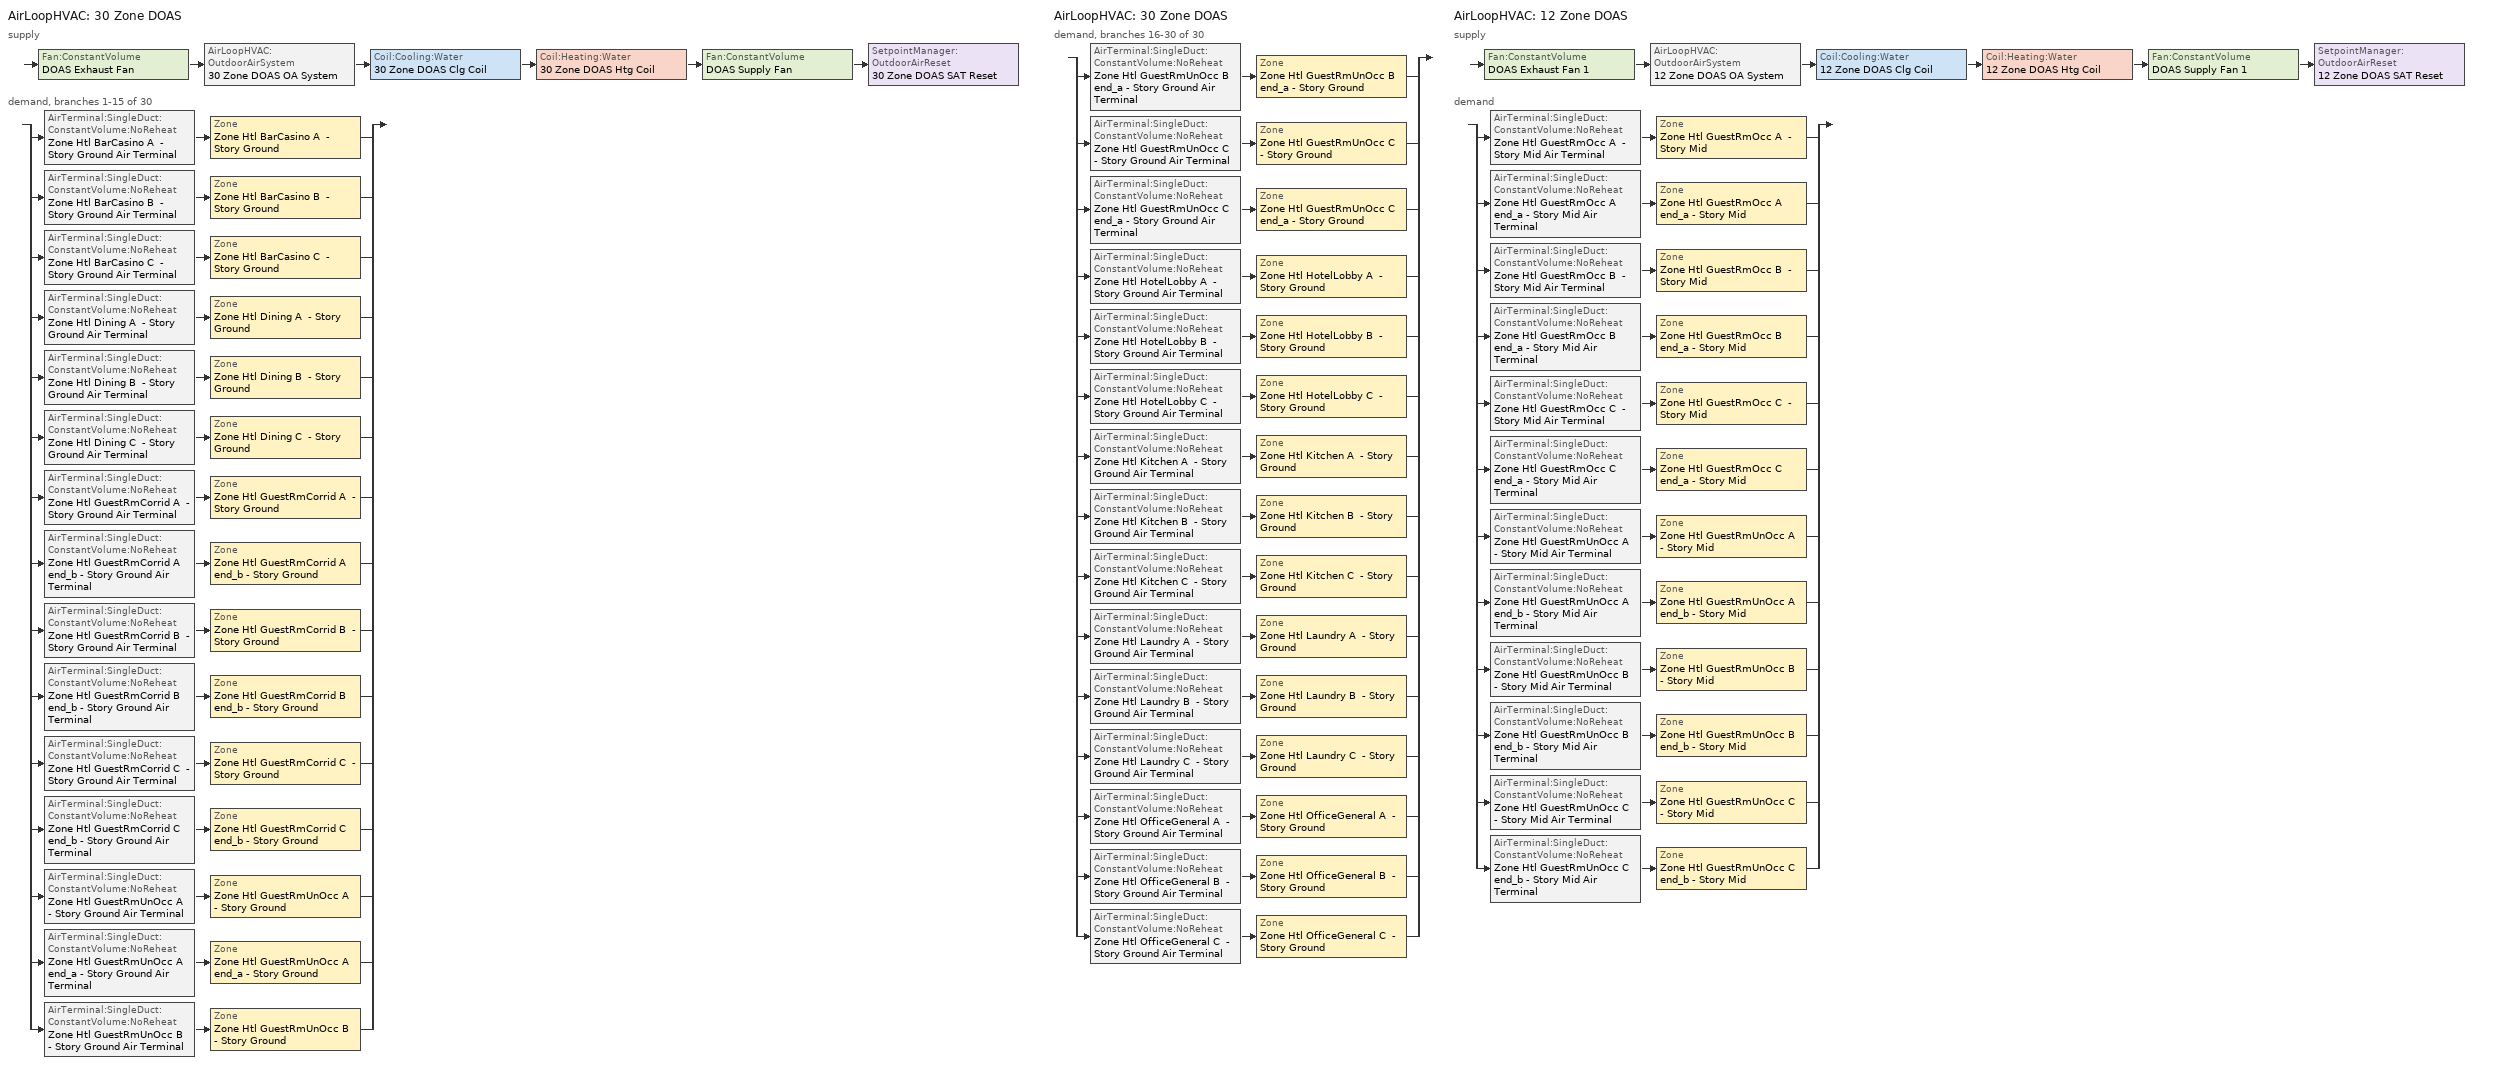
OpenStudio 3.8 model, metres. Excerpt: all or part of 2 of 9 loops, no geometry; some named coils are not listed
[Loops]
AirLoopHVAC '30 Zone DOAS'
 supply: Fan:ConstantVolume 'DOAS Exhaust Fan' > AirLoopHVAC:OutdoorAirSystem '30 Zone DOAS OA System' > Coil:Cooling:Water '30 Zone DOAS Clg Coil' > Coil:Heating:Water '30 Zone DOAS Htg Coil' > Fan:ConstantVolume 'DOAS Supply Fan' > SetpointManager:OutdoorAirReset '30 Zone DOAS SAT Reset'
 demand, branches 1-15 of 30: split
  | AirTerminal:SingleDuct:ConstantVolume:NoReheat 'Zone Htl BarCasino A  - Story Ground Air Terminal' > Zone 'Zone Htl BarCasino A  - Story Ground'
  | AirTerminal:SingleDuct:ConstantVolume:NoReheat 'Zone Htl BarCasino B  - Story Ground Air Terminal' > Zone 'Zone Htl BarCasino B  - Story Ground'
  | AirTerminal:SingleDuct:ConstantVolume:NoReheat 'Zone Htl BarCasino C  - Story Ground Air Terminal' > Zone 'Zone Htl BarCasino C  - Story Ground'
  | AirTerminal:SingleDuct:ConstantVolume:NoReheat 'Zone Htl Dining A  - Story Ground Air Terminal' > Zone 'Zone Htl Dining A  - Story Ground'
  | AirTerminal:SingleDuct:ConstantVolume:NoReheat 'Zone Htl Dining B  - Story Ground Air Terminal' > Zone 'Zone Htl Dining B  - Story Ground'
  | AirTerminal:SingleDuct:ConstantVolume:NoReheat 'Zone Htl Dining C  - Story Ground Air Terminal' > Zone 'Zone Htl Dining C  - Story Ground'
  | AirTerminal:SingleDuct:ConstantVolume:NoReheat 'Zone Htl GuestRmCorrid A  - Story Ground Air Terminal' > Zone 'Zone Htl GuestRmCorrid A  - Story Ground'
  | AirTerminal:SingleDuct:ConstantVolume:NoReheat 'Zone Htl GuestRmCorrid A end_b - Story Ground Air Terminal' > Zone 'Zone Htl GuestRmCorrid A end_b - Story Ground'
  | AirTerminal:SingleDuct:ConstantVolume:NoReheat 'Zone Htl GuestRmCorrid B  - Story Ground Air Terminal' > Zone 'Zone Htl GuestRmCorrid B  - Story Ground'
  | AirTerminal:SingleDuct:ConstantVolume:NoReheat 'Zone Htl GuestRmCorrid B end_b - Story Ground Air Terminal' > Zone 'Zone Htl GuestRmCorrid B end_b - Story Ground'
  | AirTerminal:SingleDuct:ConstantVolume:NoReheat 'Zone Htl GuestRmCorrid C  - Story Ground Air Terminal' > Zone 'Zone Htl GuestRmCorrid C  - Story Ground'
  | AirTerminal:SingleDuct:ConstantVolume:NoReheat 'Zone Htl GuestRmCorrid C end_b - Story Ground Air Terminal' > Zone 'Zone Htl GuestRmCorrid C end_b - Story Ground'
  | AirTerminal:SingleDuct:ConstantVolume:NoReheat 'Zone Htl GuestRmUnOcc A  - Story Ground Air Terminal' > Zone 'Zone Htl GuestRmUnOcc A  - Story Ground'
  | AirTerminal:SingleDuct:ConstantVolume:NoReheat 'Zone Htl GuestRmUnOcc A end_a - Story Ground Air Terminal' > Zone 'Zone Htl GuestRmUnOcc A end_a - Story Ground'
  | AirTerminal:SingleDuct:ConstantVolume:NoReheat 'Zone Htl GuestRmUnOcc B  - Story Ground Air Terminal' > Zone 'Zone Htl GuestRmUnOcc B  - Story Ground'
AirLoopHVAC '30 Zone DOAS'
 demand, branches 16-30 of 30: split
  | AirTerminal:SingleDuct:ConstantVolume:NoReheat 'Zone Htl GuestRmUnOcc B end_a - Story Ground Air Terminal' > Zone 'Zone Htl GuestRmUnOcc B end_a - Story Ground'
  | AirTerminal:SingleDuct:ConstantVolume:NoReheat 'Zone Htl GuestRmUnOcc C  - Story Ground Air Terminal' > Zone 'Zone Htl GuestRmUnOcc C  - Story Ground'
  | AirTerminal:SingleDuct:ConstantVolume:NoReheat 'Zone Htl GuestRmUnOcc C end_a - Story Ground Air Terminal' > Zone 'Zone Htl GuestRmUnOcc C end_a - Story Ground'
  | AirTerminal:SingleDuct:ConstantVolume:NoReheat 'Zone Htl HotelLobby A  - Story Ground Air Terminal' > Zone 'Zone Htl HotelLobby A  - Story Ground'
  | AirTerminal:SingleDuct:ConstantVolume:NoReheat 'Zone Htl HotelLobby B  - Story Ground Air Terminal' > Zone 'Zone Htl HotelLobby B  - Story Ground'
  | AirTerminal:SingleDuct:ConstantVolume:NoReheat 'Zone Htl HotelLobby C  - Story Ground Air Terminal' > Zone 'Zone Htl HotelLobby C  - Story Ground'
  | AirTerminal:SingleDuct:ConstantVolume:NoReheat 'Zone Htl Kitchen A  - Story Ground Air Terminal' > Zone 'Zone Htl Kitchen A  - Story Ground'
  | AirTerminal:SingleDuct:ConstantVolume:NoReheat 'Zone Htl Kitchen B  - Story Ground Air Terminal' > Zone 'Zone Htl Kitchen B  - Story Ground'
  | AirTerminal:SingleDuct:ConstantVolume:NoReheat 'Zone Htl Kitchen C  - Story Ground Air Terminal' > Zone 'Zone Htl Kitchen C  - Story Ground'
  | AirTerminal:SingleDuct:ConstantVolume:NoReheat 'Zone Htl Laundry A  - Story Ground Air Terminal' > Zone 'Zone Htl Laundry A  - Story Ground'
  | AirTerminal:SingleDuct:ConstantVolume:NoReheat 'Zone Htl Laundry B  - Story Ground Air Terminal' > Zone 'Zone Htl Laundry B  - Story Ground'
  | AirTerminal:SingleDuct:ConstantVolume:NoReheat 'Zone Htl Laundry C  - Story Ground Air Terminal' > Zone 'Zone Htl Laundry C  - Story Ground'
  | AirTerminal:SingleDuct:ConstantVolume:NoReheat 'Zone Htl OfficeGeneral A  - Story Ground Air Terminal' > Zone 'Zone Htl OfficeGeneral A  - Story Ground'
  | AirTerminal:SingleDuct:ConstantVolume:NoReheat 'Zone Htl OfficeGeneral B  - Story Ground Air Terminal' > Zone 'Zone Htl OfficeGeneral B  - Story Ground'
  | AirTerminal:SingleDuct:ConstantVolume:NoReheat 'Zone Htl OfficeGeneral C  - Story Ground Air Terminal' > Zone 'Zone Htl OfficeGeneral C  - Story Ground'
AirLoopHVAC '12 Zone DOAS'
 supply: Fan:ConstantVolume 'DOAS Exhaust Fan 1' > AirLoopHVAC:OutdoorAirSystem '12 Zone DOAS OA System' > Coil:Cooling:Water '12 Zone DOAS Clg Coil' > Coil:Heating:Water '12 Zone DOAS Htg Coil' > Fan:ConstantVolume 'DOAS Supply Fan 1' > SetpointManager:OutdoorAirReset '12 Zone DOAS SAT Reset'
 demand: split
  | AirTerminal:SingleDuct:ConstantVolume:NoReheat 'Zone Htl GuestRmOcc A  - Story Mid Air Terminal' > Zone 'Zone Htl GuestRmOcc A  - Story Mid'
  | AirTerminal:SingleDuct:ConstantVolume:NoReheat 'Zone Htl GuestRmOcc A end_a - Story Mid Air Terminal' > Zone 'Zone Htl GuestRmOcc A end_a - Story Mid'
  | AirTerminal:SingleDuct:ConstantVolume:NoReheat 'Zone Htl GuestRmOcc B  - Story Mid Air Terminal' > Zone 'Zone Htl GuestRmOcc B  - Story Mid'
  | AirTerminal:SingleDuct:ConstantVolume:NoReheat 'Zone Htl GuestRmOcc B end_a - Story Mid Air Terminal' > Zone 'Zone Htl GuestRmOcc B end_a - Story Mid'
  | AirTerminal:SingleDuct:ConstantVolume:NoReheat 'Zone Htl GuestRmOcc C  - Story Mid Air Terminal' > Zone 'Zone Htl GuestRmOcc C  - Story Mid'
  | AirTerminal:SingleDuct:ConstantVolume:NoReheat 'Zone Htl GuestRmOcc C end_a - Story Mid Air Terminal' > Zone 'Zone Htl GuestRmOcc C end_a - Story Mid'
  | AirTerminal:SingleDuct:ConstantVolume:NoReheat 'Zone Htl GuestRmUnOcc A  - Story Mid Air Terminal' > Zone 'Zone Htl GuestRmUnOcc A  - Story Mid'
  | AirTerminal:SingleDuct:ConstantVolume:NoReheat 'Zone Htl GuestRmUnOcc A end_b - Story Mid Air Terminal' > Zone 'Zone Htl GuestRmUnOcc A end_b - Story Mid'
  | AirTerminal:SingleDuct:ConstantVolume:NoReheat 'Zone Htl GuestRmUnOcc B  - Story Mid Air Terminal' > Zone 'Zone Htl GuestRmUnOcc B  - Story Mid'
  | AirTerminal:SingleDuct:ConstantVolume:NoReheat 'Zone Htl GuestRmUnOcc B end_b - Story Mid Air Terminal' > Zone 'Zone Htl GuestRmUnOcc B end_b - Story Mid'
  | AirTerminal:SingleDuct:ConstantVolume:NoReheat 'Zone Htl GuestRmUnOcc C  - Story Mid Air Terminal' > Zone 'Zone Htl GuestRmUnOcc C  - Story Mid'
  | AirTerminal:SingleDuct:ConstantVolume:NoReheat 'Zone Htl GuestRmUnOcc C end_b - Story Mid Air Terminal' > Zone 'Zone Htl GuestRmUnOcc C end_b - Story Mid'
[Sizing:Zone] Zone Cooling Design Supply Air Temperature Input Method=SupplyAirTemperature; Zone Cooling Design Supply Air Temperature {C}=12.7778; Zone Cooling Design Supply Air Temperature Difference {deltaC}=11.11; Zone Heating Design Supply Air Temperature Input Method=SupplyAirTemperature; Zone Heating Design Supply Air Temperature {C}=40; Zone Heating Design Supply Air Temperature Difference {deltaC}=11.11; Zone Cooling Design Supply Air Humidity Ratio {kg-H2O/kg-air}=0.0085; Zone Heating Design Supply Air Humidity Ratio {kg-H2O/kg-air}=0.008; Cooling Design Air Flow Method=DesignDay; Heating Design Air Flow Method=DesignDay; Account for Dedicated Outdoor Air System=Yes; Dedicated Outdoor Air System Control Strategy=NeutralSupplyAir; Dedicated Outdoor Air Low Setpoint Temperature for Design {C}=15.556; Dedicated Outdoor Air High Setpoint Temperature for Design {C}=21.111; Zone Load Sizing Method=Sensible Load Only No Latent Load; Zone Latent Cooling Design Supply Air Humidity Ratio Input Method=HumidityRatioDifference; Zone Cooling Design Supply Air Humidity Ratio Difference {kgWater/kgDryAir}=0.005; Zone Latent Heating Design Supply Air Humidity Ratio Input Method=HumidityRatioDifference; Zone Humidification Design Supply Air Humidity Ratio Difference {kgWater/kgDryAir}=0.005
Zone Htl GuestRmUnOcc A end_a - Story Ground; Zone Htl GuestRmUnOcc B end_a - Story Ground; Zone Htl GuestRmUnOcc C end_a - Story Ground; Zone Htl GuestRmUnOcc A  - Story Ground; Zone Htl GuestRmUnOcc B  - Story Ground; Zone Htl GuestRmUnOcc C  - Story Ground; Zone Htl Dining A  - Story Ground; Zone Htl Dining B  - Story Ground; Zone Htl Dining C  - Story Ground; Zone Htl BarCasino A  - Story Ground; Zone Htl BarCasino B  - Story Ground; Zone Htl BarCasino C  - Story Ground; Zone Htl Kitchen A  - Story Ground; Zone Htl Kitchen B  - Story Ground; Zone Htl Kitchen C  - Story Ground; Zone Htl OfficeGeneral A  - Story Ground; Zone Htl OfficeGeneral B  - Story Ground; Zone Htl OfficeGeneral C  - Story Ground; Zone Htl Laundry A  - Story Ground; Zone Htl Laundry B  - Story Ground; Zone Htl Laundry C  - Story Ground; Zone Htl HotelLobby A  - Story Ground; Zone Htl HotelLobby B  - Story Ground; Zone Htl HotelLobby C  - Story Ground; Zone Htl GuestRmCorrid A  - Story Ground; Zone Htl GuestRmCorrid B  - Story Ground; Zone Htl GuestRmCorrid C  - Story Ground; Zone Htl GuestRmCorrid A end_b - Story Ground; Zone Htl GuestRmCorrid B end_b - Story Ground; Zone Htl GuestRmCorrid C end_b - Story Ground; Zone Htl GuestRmOcc A end_a - Story Mid; Zone Htl GuestRmOcc B end_a - Story Mid; Zone Htl GuestRmOcc C end_a - Story Mid; Zone Htl GuestRmOcc A  - Story Mid; Zone Htl GuestRmOcc B  - Story Mid; Zone Htl GuestRmOcc C  - Story Mid; Zone Htl GuestRmUnOcc A  - Story Mid; Zone Htl GuestRmUnOcc B  - Story Mid; Zone Htl GuestRmUnOcc C  - Story Mid; Zone Htl GuestRmUnOcc A end_b - Story Mid; Zone Htl GuestRmUnOcc B end_b - Story Mid; Zone Htl GuestRmUnOcc C end_b - Story Mid
[Zone equipment]
Zone Htl GuestRmUnOcc A end_a - Story Ground: Zone Htl GuestRmUnOcc A end_a - Story Ground Air Terminal, Zone Htl GuestRmUnOcc A end_a - Story Ground FCU
Zone Htl GuestRmUnOcc B end_a - Story Ground: Zone Htl GuestRmUnOcc B end_a - Story Ground Air Terminal, Zone Htl GuestRmUnOcc B end_a - Story Ground FCU
Zone Htl GuestRmUnOcc C end_a - Story Ground: Zone Htl GuestRmUnOcc C end_a - Story Ground Air Terminal, Zone Htl GuestRmUnOcc C end_a - Story Ground FCU
Zone Htl GuestRmUnOcc A  - Story Ground: Zone Htl GuestRmUnOcc A  - Story Ground Air Terminal, Zone Htl GuestRmUnOcc A  - Story Ground FCU
Zone Htl GuestRmUnOcc B  - Story Ground: Zone Htl GuestRmUnOcc B  - Story Ground Air Terminal, Zone Htl GuestRmUnOcc B  - Story Ground FCU
Zone Htl GuestRmUnOcc C  - Story Ground: Zone Htl GuestRmUnOcc C  - Story Ground Air Terminal, Zone Htl GuestRmUnOcc C  - Story Ground FCU
Zone Htl Dining A  - Story Ground: Zone Htl Dining A  - Story Ground Air Terminal, Zone Htl Dining A  - Story Ground FCU
Zone Htl Dining B  - Story Ground: Zone Htl Dining B  - Story Ground Air Terminal, Zone Htl Dining B  - Story Ground FCU
Zone Htl Dining C  - Story Ground: Zone Htl Dining C  - Story Ground Air Terminal, Zone Htl Dining C  - Story Ground FCU
Zone Htl BarCasino A  - Story Ground: Zone Htl BarCasino A  - Story Ground Exhaust Fan, Zone Htl BarCasino A  - Story Ground Air Terminal, Zone Htl BarCasino A  - Story Ground FCU
Zone Htl BarCasino B  - Story Ground: Zone Htl BarCasino B  - Story Ground Exhaust Fan, Zone Htl BarCasino B  - Story Ground Air Terminal, Zone Htl BarCasino B  - Story Ground FCU
Zone Htl BarCasino C  - Story Ground: Zone Htl BarCasino C  - Story Ground Exhaust Fan, Zone Htl BarCasino C  - Story Ground Air Terminal, Zone Htl BarCasino C  - Story Ground FCU
Zone Htl Kitchen A  - Story Ground: Zone Htl Kitchen A  - Story Ground Exhaust Fan, Zone Htl Kitchen A  - Story Ground Air Terminal, Zone Htl Kitchen A  - Story Ground FCU
Zone Htl Kitchen B  - Story Ground: Zone Htl Kitchen B  - Story Ground Exhaust Fan, Zone Htl Kitchen B  - Story Ground Air Terminal, Zone Htl Kitchen B  - Story Ground FCU
Zone Htl Kitchen C  - Story Ground: Zone Htl Kitchen C  - Story Ground Exhaust Fan, Zone Htl Kitchen C  - Story Ground Air Terminal, Zone Htl Kitchen C  - Story Ground FCU
Zone Htl OfficeGeneral A  - Story Ground: Zone Htl OfficeGeneral A  - Story Ground Air Terminal, Zone Htl OfficeGeneral A  - Story Ground FCU
Zone Htl OfficeGeneral B  - Story Ground: Zone Htl OfficeGeneral B  - Story Ground Air Terminal, Zone Htl OfficeGeneral B  - Story Ground FCU
Zone Htl OfficeGeneral C  - Story Ground: Zone Htl OfficeGeneral C  - Story Ground Air Terminal, Zone Htl OfficeGeneral C  - Story Ground FCU
Zone Htl Laundry A  - Story Ground: Zone Htl Laundry A  - Story Ground Exhaust Fan, Zone Htl Laundry A  - Story Ground Air Terminal, Zone Htl Laundry A  - Story Ground FCU
Zone Htl Laundry B  - Story Ground: Zone Htl Laundry B  - Story Ground Exhaust Fan, Zone Htl Laundry B  - Story Ground Air Terminal, Zone Htl Laundry B  - Story Ground FCU
Zone Htl Laundry C  - Story Ground: Zone Htl Laundry C  - Story Ground Exhaust Fan, Zone Htl Laundry C  - Story Ground Air Terminal, Zone Htl Laundry C  - Story Ground FCU
Zone Htl HotelLobby A  - Story Ground: Zone Htl HotelLobby A  - Story Ground Air Terminal, Zone Htl HotelLobby A  - Story Ground FCU
Zone Htl HotelLobby B  - Story Ground: Zone Htl HotelLobby B  - Story Ground Air Terminal, Zone Htl HotelLobby B  - Story Ground FCU
Zone Htl HotelLobby C  - Story Ground: Zone Htl HotelLobby C  - Story Ground Air Terminal, Zone Htl HotelLobby C  - Story Ground FCU
Zone Htl GuestRmCorrid A  - Story Ground: Zone Htl GuestRmCorrid A  - Story Ground Air Terminal, Zone Htl GuestRmCorrid A  - Story Ground FCU
Zone Htl GuestRmCorrid B  - Story Ground: Zone Htl GuestRmCorrid B  - Story Ground Air Terminal, Zone Htl GuestRmCorrid B  - Story Ground FCU
Zone Htl GuestRmCorrid C  - Story Ground: Zone Htl GuestRmCorrid C  - Story Ground Air Terminal, Zone Htl GuestRmCorrid C  - Story Ground FCU
Zone Htl GuestRmCorrid A end_b - Story Ground: Zone Htl GuestRmCorrid A end_b - Story Ground Air Terminal, Zone Htl GuestRmCorrid A end_b - Story Ground FCU
Zone Htl GuestRmCorrid B end_b - Story Ground: Zone Htl GuestRmCorrid B end_b - Story Ground Air Terminal, Zone Htl GuestRmCorrid B end_b - Story Ground FCU
Zone Htl GuestRmCorrid C end_b - Story Ground: Zone Htl GuestRmCorrid C end_b - Story Ground Air Terminal, Zone Htl GuestRmCorrid C end_b - Story Ground FCU
Zone Htl GuestRmOcc A end_a - Story Mid: Zone Htl GuestRmOcc A end_a - Story Mid Air Terminal, Zone Htl GuestRmOcc A end_a - Story Mid FCU
Zone Htl GuestRmOcc B end_a - Story Mid: Zone Htl GuestRmOcc B end_a - Story Mid Air Terminal, Zone Htl GuestRmOcc B end_a - Story Mid FCU
Zone Htl GuestRmOcc C end_a - Story Mid: Zone Htl GuestRmOcc C end_a - Story Mid Air Terminal, Zone Htl GuestRmOcc C end_a - Story Mid FCU
Zone Htl GuestRmOcc A  - Story Mid: Zone Htl GuestRmOcc A  - Story Mid Air Terminal, Zone Htl GuestRmOcc A  - Story Mid FCU
Zone Htl GuestRmOcc B  - Story Mid: Zone Htl GuestRmOcc B  - Story Mid Air Terminal, Zone Htl GuestRmOcc B  - Story Mid FCU
Zone Htl GuestRmOcc C  - Story Mid: Zone Htl GuestRmOcc C  - Story Mid Air Terminal, Zone Htl GuestRmOcc C  - Story Mid FCU
Zone Htl GuestRmUnOcc A  - Story Mid: Zone Htl GuestRmUnOcc A  - Story Mid Air Terminal, Zone Htl GuestRmUnOcc A  - Story Mid FCU
Zone Htl GuestRmUnOcc B  - Story Mid: Zone Htl GuestRmUnOcc B  - Story Mid Air Terminal, Zone Htl GuestRmUnOcc B  - Story Mid FCU
Zone Htl GuestRmUnOcc C  - Story Mid: Zone Htl GuestRmUnOcc C  - Story Mid Air Terminal, Zone Htl GuestRmUnOcc C  - Story Mid FCU
Zone Htl GuestRmUnOcc A end_b - Story Mid: Zone Htl GuestRmUnOcc A end_b - Story Mid Air Terminal, Zone Htl GuestRmUnOcc A end_b - Story Mid FCU
Zone Htl GuestRmUnOcc B end_b - Story Mid: Zone Htl GuestRmUnOcc B end_b - Story Mid Air Terminal, Zone Htl GuestRmUnOcc B end_b - Story Mid FCU
Zone Htl GuestRmUnOcc C end_b - Story Mid: Zone Htl GuestRmUnOcc C end_b - Story Mid Air Terminal, Zone Htl GuestRmUnOcc C end_b - Story Mid FCU
[Fan:ZoneExhaust] Availability Schedule=D_Htl_All_Fan_Yr; Fan Total Efficiency=0.563391; Pressure Rise {Pa}=124.544; Flow Fraction Schedule=D_Htl_All_Fan_Yr; System Availability Manager Coupling Mode=Decoupled
Name | Maximum Flow Rate {m3/s}
Zone Htl BarCasino A  - Story Ground Exhaust Fan; Zone Htl BarCasino C  - Story Ground Exhaust Fan | 0.0212376
Zone Htl BarCasino B  - Story Ground Exhaust Fan | 0.311485
Zone Htl Kitchen A  - Story Ground Exhaust Fan; Zone Htl Kitchen C  - Story Ground Exhaust Fan | 0.934456
Zone Htl Kitchen B  - Story Ground Exhaust Fan | 13.7054
Zone Htl Laundry A  - Story Ground Exhaust Fan; Zone Htl Laundry C  - Story Ground Exhaust Fan | 0.217686
Zone Htl Laundry B  - Story Ground Exhaust Fan | 3.19272
[Refrigeration:WalkIn]
Large Hotel Freezer: Availability Schedule=Always On Discrete; Rated Coil Cooling Capacity {W}=2696.25; Operating Temperature {C}=-23; Rated Cooling Source Temperature {C}=-28.3333; Rated Total Heating Power {W}=0; Rated Cooling Coil Fan Power {W}=250; Rated Circulation Fan Power {W}=0; Rated Total Lighting Power {W}=120; Lighting Schedule=Always On; Defrost Type=Electric; Defrost Control Type=TimeSchedule; Defrost Schedule=Refrigeration Defrost Schedule; Defrost Drip-Down Schedule=Refrigeration Dripdown Schedule; Defrost Power {W}=2000; Temperature Termination Defrost Fraction to Ice=0.7; Insulated Floor Surface Area {m2}=11.1484; Insulated Floor U-Value {W/m2-K}=0.207; WalkIn Zone Boundary 1=Refrigeration Walk In Zone Boundary 1
[Refrigeration:WalkIn:ZoneBoundary]
Refrigeration Walk In Zone Boundary 1: Zone=Zone Htl Kitchen B  - Story Ground; Total Insulated Surface Area Facing Zone {m2}=43.4; Insulated Surface U-Value Facing Zone {W/m2-K}=0.235; Area of Stocking Doors Facing Zone {m2}=2; Height of Stocking Doors Facing Zone {m}=2; Stocking Door Opening Schedule Name Facing Zone=door_wi_sched; Stocking Door Opening Protection Type Facing Zone=None
[AirLoopHVAC] Availability Schedule=Always On Discrete; Design Return Air Flow Fraction of Supply Air Flow=1
Name | Design Supply Air Flow Rate {m3/s}
30 Zone DOAS | 30.8245
12 Zone DOAS | 23.5384
[Sizing:System] Type of Load to Size On=VentilationRequirement; Central Heating Maximum System Air Flow Ratio=1; Preheat Design Temperature {C}=7; Preheat Design Humidity Ratio {kg-H2O/kg-Air}=0.008; Precool Design Temperature {C}=12.8; Precool Design Humidity Ratio {kg-H2O/kg-Air}=0.008; Central Cooling Design Supply Air Temperature {C}=15.5556; Central Heating Design Supply Air Temperature {C}=21.1111; Sizing Option=Coincident; 100% Outdoor Air in Cooling=Yes; 100% Outdoor Air in Heating=Yes; Central Cooling Design Supply Air Humidity Ratio {kg-H2O/kg-Air}=0.0085; System Outdoor Air Method=ZoneSum; Zone Maximum Outdoor Air Fraction=1; Cooling Supply Air Flow Rate Per Floor Area {m3/s-m2}=0.00996765; Cooling Fraction of Autosized Cooling Supply Air Flow Rate=1; Cooling Supply Air Flow Rate Per Unit Cooling Capacity {m3/s-W}=3.94755e-05; Heating Supply Air Flow Rate Per Floor Area {m3/s-m2}=0.00996765; Heating Fraction of Autosized Heating Supply Air Flow Rate=1; Heating Fraction of Autosized Cooling Supply Air Flow Rate=1; Heating Supply Air Flow Rate Per Unit Heating Capacity {m3/s-W}=3.15882e-05; Cooling Design Capacity Method=CoolingDesignCapacity; Cooling Design Capacity Per Floor Area {W/m2}=234.7; Fraction of Autosized Cooling Design Capacity=1; Heating Design Capacity Method=HeatingDesignCapacity; Heating Design Capacity Per Floor Area {W/m2}=157; Fraction of Autosized Heating Design Capacity=1; Central Cooling Capacity Control Method=OnOff; Occupant Diversity=1
Name | Design Outdoor Air Flow Rate {m3/s} | Cooling Design Capacity {W} | Heating Design Capacity {W}
30 Zone DOAS | 30.8245 | 917396 | 680908
12 Zone DOAS | 23.5384 | 700548 | 519959
[Fan:ConstantVolume] Availability Schedule=Always On Discrete; Pressure Rise {Pa}=1018.77; Motor In Airstream Fraction=1
Name | Fan Total Efficiency | Maximum Flow Rate {m3/s} | Motor Efficiency
DOAS Supply Fan; DOAS Exhaust Fan | 0.61425 | 30.8245 | 0.945
DOAS Supply Fan 1; DOAS Exhaust Fan 1 | 0.6084 | 23.5384 | 0.936
[Controller:OutdoorAir] Economizer Control Type=FixedDryBulb; Economizer Control Action Type=ModulateFlow; Economizer Maximum Limit Dry-Bulb Temperature {C}=12.7778; Economizer Maximum Limit Enthalpy {J/kg}=65128; Lockout Type=LockoutWithHeating; Minimum Limit Type=FixedMinimum; Minimum Fraction of Outdoor Air Schedule=Always On Discrete; High Humidity Control=No; Heat Recovery Bypass Control Type=BypassWhenWithinEconomizerLimits; Economizer Operation Staging=InterlockedWithMechanicalCooling
Name | Minimum Outdoor Air Flow Rate {m3/s} | Maximum Outdoor Air Flow Rate {m3/s} | Minimum Outdoor Air Schedule | Controller Mechanical Ventilation
30 Zone DOAS Outdoor Air Controller | 0 | 30.8245 | 30 Zone DOAS Occ Sch | 30 Zone DOAS Mechanical Ventilation Controller
12 Zone DOAS Outdoor Air Controller | 23.5384 | 23.5384 | 12 Zone DOAS Occ Sch | 12 Zone DOAS Mechanical Ventilation Controller
[Controller:MechanicalVentilation] Availability Schedule=Always On Discrete; System Outdoor Air Method=ZoneSum
Name | Demand Controlled Ventilation
30 Zone DOAS Mechanical Ventilation Controller | Yes
12 Zone DOAS Mechanical Ventilation Controller
[AirLoopHVAC:OutdoorAirSystem]
Name | Controller
30 Zone DOAS OA System | 30 Zone DOAS Outdoor Air Controller
12 Zone DOAS OA System | 12 Zone DOAS Outdoor Air Controller
[SetpointManager:OutdoorAirReset] Control Variable=Temperature; Setpoint at Outdoor Low Temperature {C}=21.1111; Outdoor Low Temperature {C}=12.7778; Setpoint at Outdoor High Temperature {C}=15.5556; Outdoor High Temperature {C}=21.1111
Name | Setpoint Node or NodeList
30 Zone DOAS SAT Reset | 30 Zone DOAS Supply Outlet Node
12 Zone DOAS SAT Reset | 12 Zone DOAS Supply Outlet Node
[AirTerminal:SingleDuct:ConstantVolume:NoReheat] Availability Schedule=Always On Discrete
Name | Maximum Air Flow Rate {m3/s}
Zone Htl BarCasino A  - Story Ground Air Terminal; Zone Htl BarCasino C  - Story Ground Air Terminal | 0.091959
Zone Htl BarCasino B  - Story Ground Air Terminal | 1.34873
Zone Htl Dining A  - Story Ground Air Terminal; Zone Htl Dining C  - Story Ground Air Terminal | 0.0693196
Zone Htl Dining B  - Story Ground Air Terminal | 1.01669
Zone Htl GuestRmCorrid A  - Story Ground Air Terminal; Zone Htl GuestRmCorrid C  - Story Ground Air Terminal | 0.511255
Zone Htl GuestRmCorrid A end_b - Story Ground Air Terminal; Zone Htl GuestRmCorrid C end_b - Story Ground Air Terminal | 0.0266001
Zone Htl GuestRmCorrid B  - Story Ground Air Terminal | 7.4984
Zone Htl GuestRmCorrid B end_b - Story Ground Air Terminal | 0.390135
Zone Htl GuestRmUnOcc A  - Story Ground Air Terminal; Zone Htl GuestRmUnOcc C  - Story Ground Air Terminal | 0.5556
Zone Htl GuestRmUnOcc A end_a - Story Ground Air Terminal; Zone Htl GuestRmUnOcc C end_a - Story Ground Air Terminal; Zone Htl Kitchen A  - Story Ground Air Terminal; Zone Htl Kitchen C  - Story Ground Air Terminal; Zone Htl GuestRmOcc A end_a - Story Mid Air Terminal; Zone Htl GuestRmOcc C end_a - Story Mid Air Terminal; Zone Htl GuestRmUnOcc A end_b - Story Mid Air Terminal; Zone Htl GuestRmUnOcc C end_b - Story Mid Air Terminal | 0.0211845
Zone Htl GuestRmUnOcc B  - Story Ground Air Terminal | 8.1488
Zone Htl GuestRmUnOcc B end_a - Story Ground Air Terminal; Zone Htl Kitchen B  - Story Ground Air Terminal; Zone Htl GuestRmOcc B end_a - Story Mid Air Terminal; Zone Htl GuestRmUnOcc B end_b - Story Mid Air Terminal | 0.310707
Zone Htl HotelLobby A  - Story Ground Air Terminal; Zone Htl HotelLobby C  - Story Ground Air Terminal | 0.218653
Zone Htl HotelLobby B  - Story Ground Air Terminal | 3.20691
Zone Htl Laundry A  - Story Ground Air Terminal; Zone Htl Laundry C  - Story Ground Air Terminal | 0.239672
Zone Htl Laundry B  - Story Ground Air Terminal | 3.51519
Zone Htl OfficeGeneral A  - Story Ground Air Terminal; Zone Htl OfficeGeneral C  - Story Ground Air Terminal | 0.0940402
Zone Htl OfficeGeneral B  - Story Ground Air Terminal | 1.37926
Zone Htl GuestRmOcc A  - Story Mid Air Terminal; Zone Htl GuestRmOcc C  - Story Mid Air Terminal | 1.28762
Zone Htl GuestRmOcc B  - Story Mid Air Terminal | 18.8852
Zone Htl GuestRmUnOcc A  - Story Mid Air Terminal; Zone Htl GuestRmUnOcc C  - Story Mid Air Terminal | 0.082309
Zone Htl GuestRmUnOcc B  - Story Mid Air Terminal | 1.2072
[Schedule:Ruleset]
Name | Default Day Schedule | Summer Design Day Schedule | Winter Design Day Schedule
D_Htl_All_Fan_Yr | D_Htl_All_Fan_Yr Default | D_Htl_All_Fan_Yr Summer Design Day | D_Htl_All_Fan_Yr Winter Design Day
Always On | Always On Default
door_wi_sched | door_wi_sched Default
Refrigeration Defrost Schedule | Refrigeration Defrost Schedule Default - Large Hotel Freezer
Refrigeration Dripdown Schedule | Refrigeration Dripdown Schedule Default - Large Hotel Freezer
12 Zone DOAS Occ Sch | 12 Zone DOAS Occ Sch Default | 12 Zone DOAS Occ Sch Summer Design Day | 12 Zone DOAS Occ Sch Winter Design Day
30 Zone DOAS Occ Sch | 30 Zone DOAS Occ Sch Default | 30 Zone DOAS Occ Sch Summer Design Day | 30 Zone DOAS Occ Sch Winter Design Day
[Schedule:Day]
D_Htl_All_Fan_Yr Default: Average, 11, 30, 1, 18, 30, 0, 24, 0, 1
D_Htl_All_Fan_Yr Winter Design Day; D_Htl_All_Fan_Yr Summer Design Day: No, 5, 0, 0, 23, 0, 1, 24, 0, 0
Always On Default; 12 Zone DOAS Occ Sch Winter Design Day; 12 Zone DOAS Occ Sch Summer Design Day; 30 Zone DOAS Occ Sch Default; 30 Zone DOAS Occ Sch Winter Design Day; 30 Zone DOAS Occ Sch Summer Design Day: No, 24, 0, 1
door_wi_sched Default: No, 6, 0, 0, 22, 0, 0.0625, 24, 0, 0
Refrigeration Defrost Schedule Default - Large Hotel Freezer: No, 0, 45, 0, 24, 0, 0
Refrigeration Dripdown Schedule Default - Large Hotel Freezer: No, 0, 50, 0, 24, 0, 0
12 Zone DOAS Occ Sch Default: No, 4, 40, 0, 22, 20, 1, 24, 0, 0
[Schedule:Constant]
Always On Discrete: Value=1
